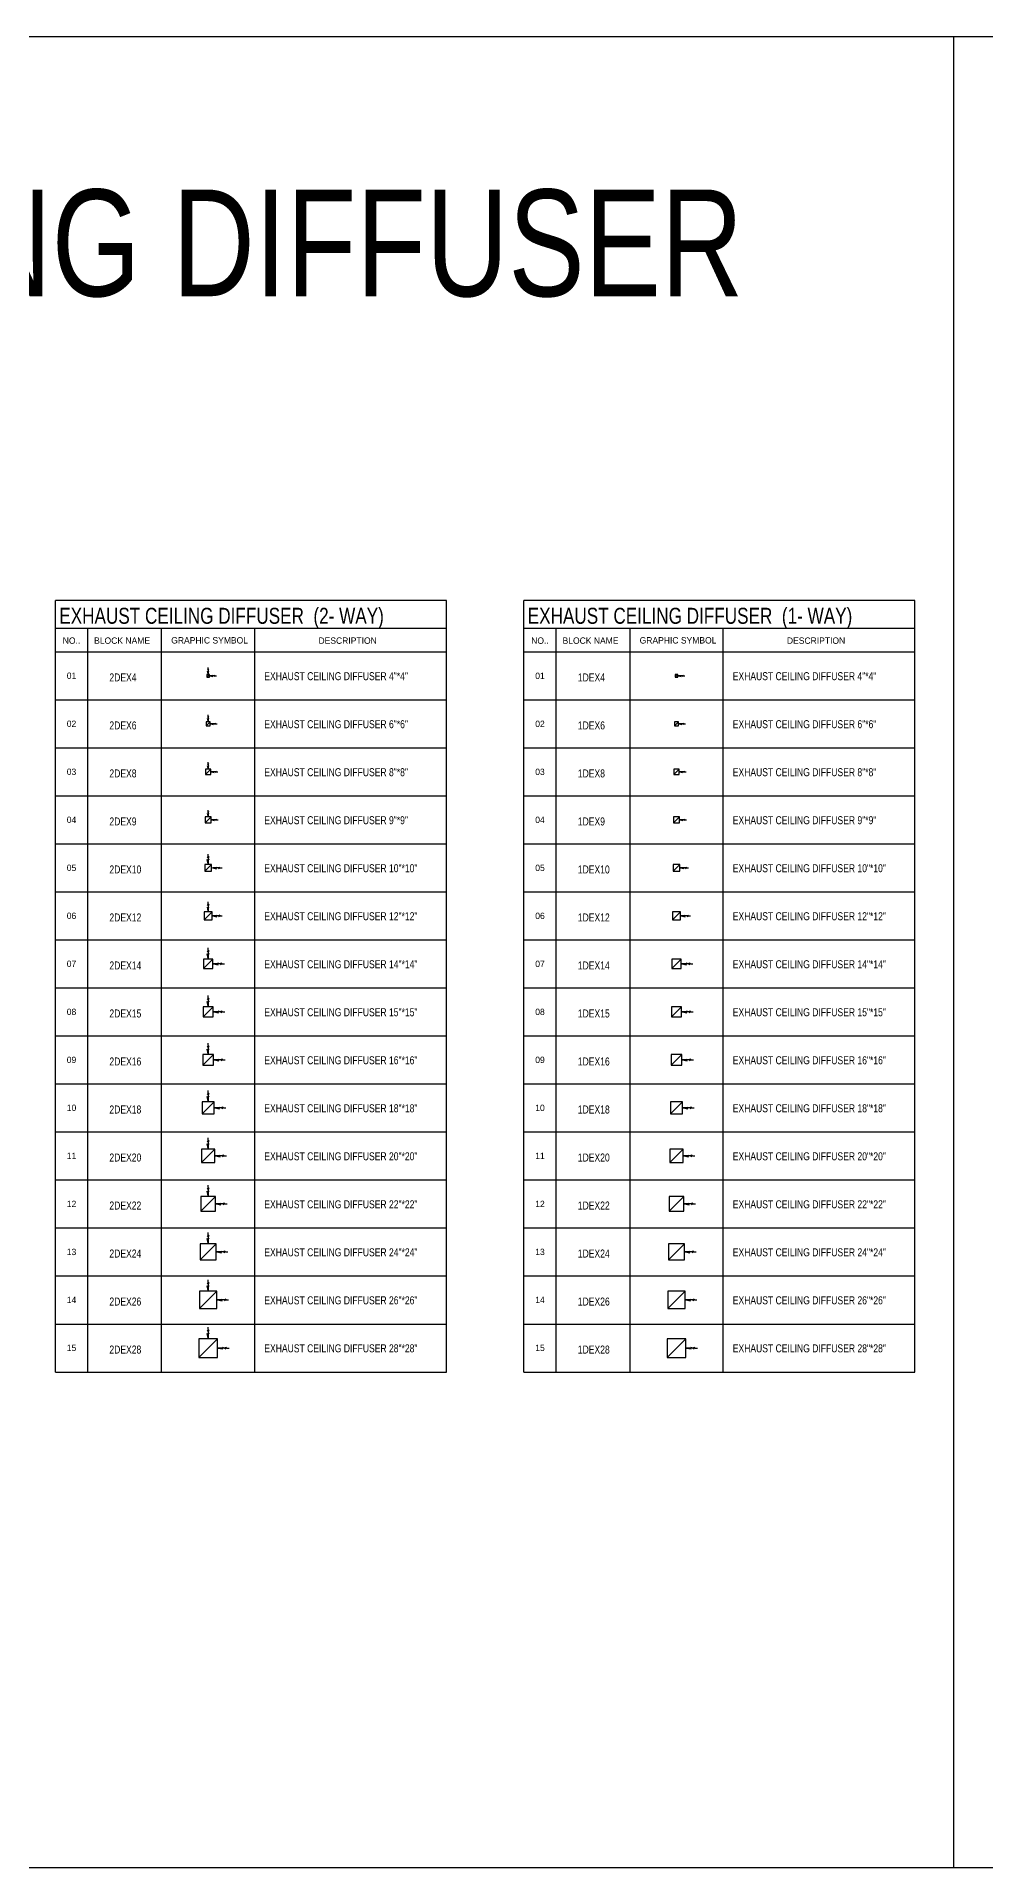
# Model space of a CAD drawing. Header units: millimetres. Extents: x 259256 to 648017, y 366981 to 480499.
# Drawn here: x 540855 to 576405, y 411861 to 480499 of the extents above; entities that cross this region are included whole.
import ezdxf
from ezdxf.enums import TextEntityAlignment as Align

# ---------------------------------------------------------------- set-up
doc = ezdxf.new("R2010")
doc.units = ezdxf.units.MM
doc.layers.get('0').update_dxf_attribs({"color": 254})
for name, color, linetype in [('11-F-A-DUCT', 11, 'Continuous'), ('40-REFERENCE-DRAWINGS-0-35', 40, 'Continuous'), ('EXHAUST GRILL', 13, 'Continuous')]:
    doc.layers.add(name, color=color, linetype=linetype)
doc.styles.add('STENCIL', font='stencil.shx')
doc.styles.add('style2', font='stencil.shx')

# ---------------------------------------------------------------- blocks, each defined once
blk = doc.blocks.new('1DEX4')
at = {"color": 13}
for p, q in [((-50, -50), (50, 50)), ((215, 0), (75, 0)), ((75, 0), (175, -20)), ((175, 20), (167, 0)), ((175, -20), (167, 0)), ((215, 0), (236, -21)), ((236, -21), (236, 21)), ((258, 0), (236, 21)), ((258, 0), (308, 0))]:
    blk.add_line(p, q, dxfattribs=at)
at = {"color": 12}
blk.add_lwpolyline([(-50, -50), (50, -50), (50, 50), (-50, 50)], close=True, dxfattribs=at)
at = {"color": 13}
for points in [[(175, 20), (167, 0), (75, 0)], [(175, -20), (167, 0), (75, 0)]]:
    blk.add_solid(points, dxfattribs=at)
blk = doc.blocks.new('1DEX10')
at = {"color": 13}
for p, q in [((125, 125), (-125, -125)), ((325, 0), (150, 0)), ((150, 0), (275, -25)), ((275, 25), (265, 0)), ((275, -25), (265, 0)), ((325, 0), (352, -27)), ((352, -27), (352, 27)), ((378, 0), (352, 27)), ((378, 0), (441, 0))]:
    blk.add_line(p, q, dxfattribs=at)
at = {"color": 12}
blk.add_lwpolyline([(-125, -125), (125, -125), (125, 125), (-125, 125)], close=True, dxfattribs=at)
at = {"color": 13}
for points in [[(275, 25), (265, 0), (150, 0)], [(275, -25), (265, 0), (150, 0)]]:
    blk.add_solid(points, dxfattribs=at)
blk = doc.blocks.new('1DEX6')
at = {"color": 13}
for p, q in [((75, 75), (-75, -75)), ((200, 20), (192, 0)), ((261, -21), (261, 21)), ((283, 0), (261, 21)), ((283, 0), (333, 0)), ((240, 0), (100, 0)), ((100, 0), (200, -20)), ((200, -20), (192, 0)), ((240, 0), (261, -21))]:
    blk.add_line(p, q, dxfattribs=at)
at = {"color": 12}
blk.add_lwpolyline([(-75, -75), (75, -75), (75, 75), (-75, 75)], close=True, dxfattribs=at)
at = {"color": 13}
for points in [[(200, 20), (192, 0), (100, 0)], [(200, -20), (192, 0), (100, 0)]]:
    blk.add_solid(points, dxfattribs=at)
blk = doc.blocks.new('1DEX8')
at = {"color": 13}
for p, q in [((100, 100), (-100, -100)), ((265, 0), (125, 0)), ((125, 0), (225, -20)), ((225, 20), (217, 0)), ((225, -20), (217, 0)), ((265, 0), (286, -21)), ((286, -21), (286, 21)), ((308, 0), (286, 21)), ((308, 0), (358, 0))]:
    blk.add_line(p, q, dxfattribs=at)
at = {"color": 12}
blk.add_lwpolyline([(-100, -100), (100, -100), (100, 100), (-100, 100)], close=True, dxfattribs=at)
at = {"color": 13}
for points in [[(225, 20), (217, 0), (125, 0)], [(225, -20), (217, 0), (125, 0)]]:
    blk.add_solid(points, dxfattribs=at)
blk = doc.blocks.new('1DEX12')
at = {"color": 13}
for p, q in [((150, 150), (-150, -150)), ((385, 0), (175, 0)), ((175, 0), (325, -30)), ((325, 30), (312, 0)), ((325, -30), (312, 0)), ((385, 0), (417, -32)), ((417, -32), (417, 32)), ((449, 0), (417, 32)), ((449, 0), (524, 0))]:
    blk.add_line(p, q, dxfattribs=at)
at = {"color": 12}
blk.add_lwpolyline([(-150, -150), (150, -150), (150, 150), (-150, 150)], close=True, dxfattribs=at)
at = {"color": 13}
for points in [[(325, 30), (312, 0), (175, 0)], [(325, -30), (312, 0), (175, 0)]]:
    blk.add_solid(points, dxfattribs=at)
blk = doc.blocks.new('1DEX14')
at = {"color": 13}
for p, q in [((175, 175), (-175, -175)), ((445, 0), (200, 0)), ((200, 0), (375, -35)), ((375, 35), (360, 0)), ((375, -35), (360, 0)), ((445, 0), (482, -37)), ((482, -37), (482, 37)), ((520, 0), (482, 37)), ((520, 0), (607, 0))]:
    blk.add_line(p, q, dxfattribs=at)
at = {"color": 12}
blk.add_lwpolyline([(-175, -175), (175, -175), (175, 175), (-175, 175)], close=True, dxfattribs=at)
at = {"color": 13}
for points in [[(375, 35), (360, 0), (200, 0)], [(375, -35), (360, 0), (200, 0)]]:
    blk.add_solid(points, dxfattribs=at)
blk = doc.blocks.new('1DEX16')
at = {"color": 13}
for p, q in [((200, 200), (-200, -200)), ((400, 35), (385, 0)), ((507, -37), (507, 37)), ((545, 0), (507, 37)), ((545, 0), (632, 0)), ((470, 0), (225, 0)), ((225, 0), (400, -35)), ((400, -35), (385, 0)), ((470, 0), (507, -37))]:
    blk.add_line(p, q, dxfattribs=at)
at = {"color": 12}
blk.add_lwpolyline([(-200, -200), (200, -200), (200, 200), (-200, 200)], close=True, dxfattribs=at)
at = {"color": 13}
for points in [[(400, 35), (385, 0), (225, 0)], [(400, -35), (385, 0), (225, 0)]]:
    blk.add_solid(points, dxfattribs=at)
blk = doc.blocks.new('1DEX18')
at = {"color": 13}
for p, q in [((225, 225), (-225, -225)), ((425, 35), (410, 0)), ((532, -37), (532, 37)), ((570, 0), (532, 37)), ((570, 0), (657, 0)), ((495, 0), (250, 0)), ((250, 0), (425, -35)), ((425, -35), (410, 0)), ((495, 0), (532, -37))]:
    blk.add_line(p, q, dxfattribs=at)
at = {"color": 12}
blk.add_lwpolyline([(-225, -225), (225, -225), (225, 225), (-225, 225)], close=True, dxfattribs=at)
at = {"color": 13}
for points in [[(425, 35), (410, 0), (250, 0)], [(425, -35), (410, 0), (250, 0)]]:
    blk.add_solid(points, dxfattribs=at)
blk = doc.blocks.new('1DEX20')
at = {"color": 13}
for p, q in [((250, 250), (-250, -250)), ((450, 35), (435, 0)), ((557, -37), (557, 37)), ((595, 0), (557, 37)), ((595, 0), (682, 0)), ((520, 0), (275, 0)), ((275, 0), (450, -35)), ((450, -35), (435, 0)), ((520, 0), (557, -37))]:
    blk.add_line(p, q, dxfattribs=at)
at = {"color": 12}
blk.add_lwpolyline([(-250, -250), (250, -250), (250, 250), (-250, 250)], close=True, dxfattribs=at)
at = {"color": 13}
for points in [[(450, 35), (435, 0), (275, 0)], [(450, -35), (435, 0), (275, 0)]]:
    blk.add_solid(points, dxfattribs=at)
blk = doc.blocks.new('1DEX22')
at = {"color": 13}
for p, q in [((275, 275), (-275, -275)), ((475, 35), (460, 0)), ((582, -37), (582, 37)), ((620, 0), (582, 37)), ((620, 0), (707, 0)), ((545, 0), (300, 0)), ((300, 0), (475, -35)), ((475, -35), (460, 0)), ((545, 0), (582, -37))]:
    blk.add_line(p, q, dxfattribs=at)
at = {"color": 12}
blk.add_lwpolyline([(-275, -275), (275, -275), (275, 275), (-275, 275)], close=True, dxfattribs=at)
at = {"color": 13}
for points in [[(475, 35), (460, 0), (300, 0)], [(475, -35), (460, 0), (300, 0)]]:
    blk.add_solid(points, dxfattribs=at)
blk = doc.blocks.new('1DEX24')
at = {"color": 13}
for p, q in [((300, 300), (-300, -300)), ((570, 0), (325, 0)), ((325, 0), (500, -35)), ((500, 35), (485, 0)), ((500, -35), (485, 0)), ((570, 0), (607, -37)), ((607, -37), (607, 37)), ((645, 0), (607, 37)), ((645, 0), (732, 0))]:
    blk.add_line(p, q, dxfattribs=at)
at = {"color": 12}
blk.add_lwpolyline([(-300, -300), (300, -300), (300, 300), (-300, 300)], close=True, dxfattribs=at)
at = {"color": 13}
for points in [[(500, 35), (485, 0), (325, 0)], [(500, -35), (485, 0), (325, 0)]]:
    blk.add_solid(points, dxfattribs=at)
blk = doc.blocks.new('1DEX26')
at = {"color": 13}
for p, q in [((325, 325), (-325, -325)), ((525, 35), (510, 0)), ((632, -37), (632, 37)), ((670, 0), (632, 37)), ((670, 0), (757, 0)), ((595, 0), (350, 0)), ((350, 0), (525, -35)), ((525, -35), (510, 0)), ((595, 0), (632, -37))]:
    blk.add_line(p, q, dxfattribs=at)
at = {"color": 12}
blk.add_lwpolyline([(-325, -325), (325, -325), (325, 325), (-325, 325)], close=True, dxfattribs=at)
at = {"color": 13}
for points in [[(525, 35), (510, 0), (350, 0)], [(525, -35), (510, 0), (350, 0)]]:
    blk.add_solid(points, dxfattribs=at)
blk = doc.blocks.new('1DEX28')
at = {"color": 13}
for p, q in [((350, 350), (-350, -350)), ((550, 35), (535, 0)), ((657, -37), (657, 37)), ((695, 0), (657, 37)), ((695, 0), (782, 0)), ((620, 0), (375, 0)), ((375, 0), (550, -35)), ((550, -35), (535, 0)), ((620, 0), (657, -37))]:
    blk.add_line(p, q, dxfattribs=at)
at = {"color": 12}
blk.add_lwpolyline([(-350, -350), (350, -350), (350, 350), (-350, 350)], close=True, dxfattribs=at)
at = {"color": 13}
for points in [[(550, 35), (535, 0), (375, 0)], [(550, -35), (535, 0), (375, 0)]]:
    blk.add_solid(points, dxfattribs=at)
blk = doc.blocks.new('2DEX4')
at = {"color": 13}
for p, q in [((-50, -50), (50, 50)), ((0, 215), (-21, 236)), ((-21, 236), (21, 236)), ((-20, 175), (0, 167)), ((0, 75), (-20, 175)), ((0, 258), (0, 308)), ((0, 258), (21, 236)), ((0, 215), (0, 75)), ((20, 175), (0, 167)), ((215, 0), (75, 0)), ((75, 0), (175, -20)), ((175, 20), (167, 0)), ((175, -20), (167, 0)), ((215, 0), (236, -21)), ((236, -21), (236, 21)), ((258, 0), (236, 21)), ((258, 0), (308, 0))]:
    blk.add_line(p, q, dxfattribs=at)
at = {"color": 12}
blk.add_lwpolyline([(-50, -50), (50, -50), (50, 50), (-50, 50)], close=True, dxfattribs=at)
at = {"color": 13}
for points in [[(-20, 175), (0, 167), (0, 75)], [(20, 175), (0, 167), (0, 75)], [(175, 20), (167, 0), (75, 0)], [(175, -20), (167, 0), (75, 0)]]:
    blk.add_solid(points, dxfattribs=at)
blk = doc.blocks.new('2DEX6')
at = {"color": 13}
for p, q in [((75, 75), (-75, -75)), ((0, 240), (-21, 261)), ((-21, 261), (21, 261)), ((-20, 200), (0, 192)), ((0, 100), (-20, 200)), ((0, 283), (0, 333)), ((0, 283), (21, 261)), ((0, 240), (0, 100)), ((20, 200), (0, 192)), ((200, 20), (192, 0)), ((261, -21), (261, 21)), ((283, 0), (261, 21)), ((283, 0), (333, 0)), ((240, 0), (100, 0)), ((100, 0), (200, -20)), ((200, -20), (192, 0)), ((240, 0), (261, -21))]:
    blk.add_line(p, q, dxfattribs=at)
at = {"color": 12}
blk.add_lwpolyline([(-75, -75), (75, -75), (75, 75), (-75, 75)], close=True, dxfattribs=at)
at = {"color": 13}
for points in [[(-20, 200), (0, 192), (0, 100)], [(20, 200), (0, 192), (0, 100)], [(200, 20), (192, 0), (100, 0)], [(200, -20), (192, 0), (100, 0)]]:
    blk.add_solid(points, dxfattribs=at)
blk = doc.blocks.new('2DEX8')
at = {"color": 13}
for p, q in [((100, 100), (-100, -100)), ((0, 265), (-21, 286)), ((-21, 286), (21, 286)), ((-20, 225), (0, 217)), ((0, 125), (-20, 225)), ((0, 308), (0, 358)), ((0, 308), (21, 286)), ((0, 265), (0, 125)), ((20, 225), (0, 217)), ((265, 0), (125, 0)), ((125, 0), (225, -20)), ((225, 20), (217, 0)), ((225, -20), (217, 0)), ((265, 0), (286, -21)), ((286, -21), (286, 21)), ((308, 0), (286, 21)), ((308, 0), (358, 0))]:
    blk.add_line(p, q, dxfattribs=at)
at = {"color": 12}
blk.add_lwpolyline([(-100, -100), (100, -100), (100, 100), (-100, 100)], close=True, dxfattribs=at)
at = {"color": 13}
for points in [[(-20, 225), (0, 217), (0, 125)], [(20, 225), (0, 217), (0, 125)], [(225, 20), (217, 0), (125, 0)], [(225, -20), (217, 0), (125, 0)]]:
    blk.add_solid(points, dxfattribs=at)
blk = doc.blocks.new('2DEX10')
at = {"color": 13}
for p, q in [((156, 125), (-93, -125)), ((31, 375), (-2, 408)), ((-2, 408), (65, 408)), ((0, 312), (31, 299)), ((31, 156), (0, 312)), ((31, 442), (31, 520)), ((31, 442), (65, 408)), ((31, 375), (31, 156)), ((63, 312), (31, 299)), ((406, 0), (188, 0)), ((188, 0), (344, -31)), ((344, 31), (331, 0)), ((344, -31), (331, 0)), ((406, 0), (440, -33)), ((440, -33), (440, 33)), ((473, 0), (440, 33)), ((473, 0), (551, 0))]:
    blk.add_line(p, q, dxfattribs=at)
at = {"color": 12}
blk.add_lwpolyline([(-93, -125), (156, -125), (156, 125), (-93, 125)], close=True, dxfattribs=at)
at = {"color": 13}
for points in [[(0, 312), (31, 299), (31, 156)], [(63, 312), (31, 299), (31, 156)], [(344, 31), (331, 0), (188, 0)], [(344, -31), (331, 0), (188, 0)]]:
    blk.add_solid(points, dxfattribs=at)
blk = doc.blocks.new('2DEX12')
at = {"color": 13}
for p, q in [((150, 150), (-150, -150)), ((0, 385), (-32, 417)), ((-32, 417), (32, 417)), ((-30, 325), (0, 312)), ((0, 175), (-30, 325)), ((0, 449), (0, 524)), ((0, 449), (32, 417)), ((0, 385), (0, 175)), ((30, 325), (0, 312)), ((385, 0), (175, 0)), ((175, 0), (325, -30)), ((325, 30), (312, 0)), ((325, -30), (312, 0)), ((385, 0), (417, -32)), ((417, -32), (417, 32)), ((449, 0), (417, 32)), ((449, 0), (524, 0))]:
    blk.add_line(p, q, dxfattribs=at)
at = {"color": 12}
blk.add_lwpolyline([(-150, -150), (150, -150), (150, 150), (-150, 150)], close=True, dxfattribs=at)
at = {"color": 13}
for points in [[(-30, 325), (0, 312), (0, 175)], [(30, 325), (0, 312), (0, 175)], [(325, 30), (312, 0), (175, 0)], [(325, -30), (312, 0), (175, 0)]]:
    blk.add_solid(points, dxfattribs=at)
blk = doc.blocks.new('2DEX14')
at = {"color": 13}
for p, q in [((175, 175), (-175, -175)), ((0, 445), (-37, 482)), ((-37, 482), (37, 482)), ((-35, 375), (0, 360)), ((0, 200), (-35, 375)), ((0, 520), (0, 607)), ((0, 520), (37, 482)), ((0, 445), (0, 200)), ((35, 375), (0, 360)), ((445, 0), (200, 0)), ((200, 0), (375, -35)), ((375, 35), (360, 0)), ((375, -35), (360, 0)), ((445, 0), (482, -37)), ((482, -37), (482, 37)), ((520, 0), (482, 37)), ((520, 0), (607, 0))]:
    blk.add_line(p, q, dxfattribs=at)
at = {"color": 12}
blk.add_lwpolyline([(-175, -175), (175, -175), (175, 175), (-175, 175)], close=True, dxfattribs=at)
at = {"color": 13}
for points in [[(-35, 375), (0, 360), (0, 200)], [(35, 375), (0, 360), (0, 200)], [(375, 35), (360, 0), (200, 0)], [(375, -35), (360, 0), (200, 0)]]:
    blk.add_solid(points, dxfattribs=at)
blk = doc.blocks.new('2DEX16')
at = {"color": 13}
for p, q in [((200, 200), (-200, -200)), ((0, 470), (-37, 507)), ((-37, 507), (37, 507)), ((-35, 400), (0, 385)), ((0, 225), (-35, 400)), ((0, 545), (0, 632)), ((0, 545), (37, 507)), ((0, 470), (0, 225)), ((35, 400), (0, 385)), ((400, 35), (385, 0)), ((507, -37), (507, 37)), ((545, 0), (507, 37)), ((545, 0), (632, 0)), ((470, 0), (225, 0)), ((225, 0), (400, -35)), ((400, -35), (385, 0)), ((470, 0), (507, -37))]:
    blk.add_line(p, q, dxfattribs=at)
at = {"color": 12}
blk.add_lwpolyline([(-200, -200), (200, -200), (200, 200), (-200, 200)], close=True, dxfattribs=at)
at = {"color": 13}
for points in [[(-35, 400), (0, 385), (0, 225)], [(35, 400), (0, 385), (0, 225)], [(400, 35), (385, 0), (225, 0)], [(400, -35), (385, 0), (225, 0)]]:
    blk.add_solid(points, dxfattribs=at)
blk = doc.blocks.new('2DEX18')
at = {"color": 13}
for p, q in [((225, 225), (-225, -225)), ((0, 495), (-37, 532)), ((-37, 532), (37, 532)), ((-35, 425), (0, 410)), ((0, 250), (-35, 425)), ((0, 570), (0, 657)), ((0, 570), (37, 532)), ((0, 495), (0, 250)), ((35, 425), (0, 410)), ((425, 35), (410, 0)), ((532, -37), (532, 37)), ((570, 0), (532, 37)), ((570, 0), (657, 0)), ((495, 0), (250, 0)), ((250, 0), (425, -35)), ((425, -35), (410, 0)), ((495, 0), (532, -37))]:
    blk.add_line(p, q, dxfattribs=at)
at = {"color": 12}
blk.add_lwpolyline([(-225, -225), (225, -225), (225, 225), (-225, 225)], close=True, dxfattribs=at)
at = {"color": 13}
for points in [[(-35, 425), (0, 410), (0, 250)], [(35, 425), (0, 410), (0, 250)], [(425, 35), (410, 0), (250, 0)], [(425, -35), (410, 0), (250, 0)]]:
    blk.add_solid(points, dxfattribs=at)
blk = doc.blocks.new('2DEX20')
at = {"color": 13}
for p, q in [((250, 250), (-250, -250)), ((0, 520), (-37, 557)), ((-37, 557), (37, 557)), ((-35, 450), (0, 435)), ((0, 275), (-35, 450)), ((0, 595), (0, 682)), ((0, 595), (37, 557)), ((0, 520), (0, 275)), ((35, 450), (0, 435)), ((450, 35), (435, 0)), ((557, -37), (557, 37)), ((595, 0), (557, 37)), ((595, 0), (682, 0)), ((520, 0), (275, 0)), ((275, 0), (450, -35)), ((450, -35), (435, 0)), ((520, 0), (557, -37))]:
    blk.add_line(p, q, dxfattribs=at)
at = {"color": 12}
blk.add_lwpolyline([(-250, -250), (250, -250), (250, 250), (-250, 250)], close=True, dxfattribs=at)
at = {"color": 13}
for points in [[(-35, 450), (0, 435), (0, 275)], [(35, 450), (0, 435), (0, 275)], [(450, 35), (435, 0), (275, 0)], [(450, -35), (435, 0), (275, 0)]]:
    blk.add_solid(points, dxfattribs=at)
blk = doc.blocks.new('2DEX22')
at = {"color": 13}
for p, q in [((0, 620), (0, 707)), ((275, 275), (-275, -275)), ((0, 545), (-37, 582)), ((-37, 582), (37, 582)), ((-35, 475), (0, 460)), ((0, 300), (-35, 475)), ((0, 620), (37, 582)), ((0, 545), (0, 300)), ((35, 475), (0, 460)), ((475, 35), (460, 0)), ((582, -37), (582, 37)), ((620, 0), (582, 37)), ((620, 0), (707, 0)), ((545, 0), (300, 0)), ((300, 0), (475, -35)), ((475, -35), (460, 0)), ((545, 0), (582, -37))]:
    blk.add_line(p, q, dxfattribs=at)
at = {"color": 12}
blk.add_lwpolyline([(-275, -275), (275, -275), (275, 275), (-275, 275)], close=True, dxfattribs=at)
at = {"color": 13}
for points in [[(-35, 475), (0, 460), (0, 300)], [(35, 475), (0, 460), (0, 300)], [(475, 35), (460, 0), (300, 0)], [(475, -35), (460, 0), (300, 0)]]:
    blk.add_solid(points, dxfattribs=at)
blk = doc.blocks.new('2DEX24')
at = {"color": 13}
for p, q in [((0, 645), (0, 732)), ((300, 300), (-300, -300)), ((0, 570), (-37, 607)), ((-37, 607), (37, 607)), ((-35, 500), (0, 485)), ((0, 325), (-35, 500)), ((0, 645), (37, 607)), ((0, 570), (0, 325)), ((35, 500), (0, 485)), ((570, 0), (325, 0)), ((325, 0), (500, -35)), ((500, 35), (485, 0)), ((500, -35), (485, 0)), ((570, 0), (607, -37)), ((607, -37), (607, 37)), ((645, 0), (607, 37)), ((645, 0), (732, 0))]:
    blk.add_line(p, q, dxfattribs=at)
at = {"color": 12}
blk.add_lwpolyline([(-300, -300), (300, -300), (300, 300), (-300, 300)], close=True, dxfattribs=at)
at = {"color": 13}
for points in [[(-35, 500), (0, 485), (0, 325)], [(35, 500), (0, 485), (0, 325)], [(500, 35), (485, 0), (325, 0)], [(500, -35), (485, 0), (325, 0)]]:
    blk.add_solid(points, dxfattribs=at)
blk = doc.blocks.new('2DEX26')
at = {"color": 13}
for p, q in [((0, 670), (0, 757)), ((325, 325), (-325, -325)), ((0, 595), (-37, 632)), ((-37, 632), (37, 632)), ((-35, 525), (0, 510)), ((0, 350), (-35, 525)), ((0, 670), (37, 632)), ((0, 595), (0, 350)), ((35, 525), (0, 510)), ((525, 35), (510, 0)), ((632, -37), (632, 37)), ((670, 0), (632, 37)), ((670, 0), (757, 0)), ((595, 0), (350, 0)), ((350, 0), (525, -35)), ((525, -35), (510, 0)), ((595, 0), (632, -37))]:
    blk.add_line(p, q, dxfattribs=at)
at = {"color": 12}
blk.add_lwpolyline([(-325, -325), (325, -325), (325, 325), (-325, 325)], close=True, dxfattribs=at)
at = {"color": 13}
for points in [[(-35, 525), (0, 510), (0, 350)], [(35, 525), (0, 510), (0, 350)], [(525, 35), (510, 0), (350, 0)], [(525, -35), (510, 0), (350, 0)]]:
    blk.add_solid(points, dxfattribs=at)
blk = doc.blocks.new('2DEX28')
at = {"color": 13}
for p, q in [((0, 695), (0, 782)), ((0, 695), (37, 657)), ((350, 350), (-350, -350)), ((0, 620), (-37, 657)), ((-37, 657), (37, 657)), ((-35, 550), (0, 535)), ((0, 375), (-35, 550)), ((0, 620), (0, 375)), ((35, 550), (0, 535)), ((550, 35), (535, 0)), ((657, -37), (657, 37)), ((695, 0), (657, 37)), ((695, 0), (782, 0)), ((620, 0), (375, 0)), ((375, 0), (550, -35)), ((550, -35), (535, 0)), ((620, 0), (657, -37))]:
    blk.add_line(p, q, dxfattribs=at)
at = {"color": 12}
blk.add_lwpolyline([(-350, -350), (350, -350), (350, 350), (-350, 350)], close=True, dxfattribs=at)
at = {"color": 13}
for points in [[(-35, 550), (0, 535), (0, 375)], [(35, 550), (0, 535), (0, 375)], [(550, 35), (535, 0), (375, 0)], [(550, -35), (535, 0), (375, 0)]]:
    blk.add_solid(points, dxfattribs=at)
blk = doc.blocks.new('2DEX9')
at = {"color": 13}
for p, q in [((112, 112), (-112, -112)), ((0, 278), (-21, 299)), ((-21, 299), (21, 299)), ((-20, 238), (0, 229)), ((0, 138), (-20, 238)), ((0, 320), (0, 370)), ((0, 320), (21, 299)), ((0, 278), (0, 138)), ((20, 238), (0, 229)), ((278, 0), (138, 0)), ((138, 0), (238, -20)), ((238, 20), (229, 0)), ((238, -20), (229, 0)), ((278, 0), (299, -21)), ((299, -21), (299, 21)), ((320, 0), (299, 21)), ((320, 0), (370, 0))]:
    blk.add_line(p, q, dxfattribs=at)
at = {"color": 12}
blk.add_lwpolyline([(-112, -112), (112, -112), (112, 112), (-112, 112)], close=True, dxfattribs=at)
at = {"color": 13}
for points in [[(-20, 238), (0, 229), (0, 138)], [(20, 238), (0, 229), (0, 138)], [(238, 20), (229, 0), (138, 0)], [(238, -20), (229, 0), (138, 0)]]:
    blk.add_solid(points, dxfattribs=at)
blk = doc.blocks.new('2DEX15')
at = {"color": 13}
for p, q in [((188, 188), (-188, -188)), ((0, 458), (-37, 495)), ((-37, 495), (37, 495)), ((-35, 388), (0, 373)), ((0, 213), (-35, 388)), ((0, 532), (0, 620)), ((0, 532), (37, 495)), ((0, 458), (0, 213)), ((35, 388), (0, 373)), ((458, 0), (213, 0)), ((213, 0), (388, -35)), ((388, 35), (373, 0)), ((388, -35), (373, 0)), ((458, 0), (495, -37)), ((495, -37), (495, 37)), ((532, 0), (495, 37)), ((532, 0), (620, 0))]:
    blk.add_line(p, q, dxfattribs=at)
at = {"color": 12}
blk.add_lwpolyline([(-188, -188), (188, -188), (188, 188), (-188, 188)], close=True, dxfattribs=at)
at = {"color": 13}
for points in [[(-35, 388), (0, 373), (0, 213)], [(35, 388), (0, 373), (0, 213)], [(388, 35), (373, 0), (213, 0)], [(388, -35), (373, 0), (213, 0)]]:
    blk.add_solid(points, dxfattribs=at)
blk = doc.blocks.new('1DEX9')
at = {"color": 13}
for p, q in [((112, 112), (-112, -112)), ((278, 0), (138, 0)), ((138, 0), (238, -20)), ((238, 20), (229, 0)), ((238, -20), (229, 0)), ((278, 0), (299, -21)), ((299, -21), (299, 21)), ((320, 0), (299, 21)), ((320, 0), (370, 0))]:
    blk.add_line(p, q, dxfattribs=at)
at = {"color": 12}
blk.add_lwpolyline([(-112, -112), (112, -112), (112, 112), (-112, 112)], close=True, dxfattribs=at)
at = {"color": 13}
for points in [[(238, 20), (229, 0), (138, 0)], [(238, -20), (229, 0), (138, 0)]]:
    blk.add_solid(points, dxfattribs=at)
blk = doc.blocks.new('1DEX15')
at = {"color": 13}
for p, q in [((188, 188), (-188, -188)), ((458, 0), (213, 0)), ((213, 0), (388, -35)), ((388, 35), (373, 0)), ((388, -35), (373, 0)), ((458, 0), (495, -37)), ((495, -37), (495, 37)), ((532, 0), (495, 37)), ((532, 0), (620, 0))]:
    blk.add_line(p, q, dxfattribs=at)
at = {"color": 12}
blk.add_lwpolyline([(-188, -188), (188, -188), (188, 188), (-188, 188)], close=True, dxfattribs=at)
at = {"color": 13}
for points in [[(388, 35), (373, 0), (213, 0)], [(388, -35), (373, 0), (213, 0)]]:
    blk.add_solid(points, dxfattribs=at)

msp = doc.modelspace()

# ---------------------------------------------------------------- linework, layer by layer
at = {"layer": '11-F-A-DUCT'}
for p, q in [((364576, 480499), (648017, 480499)), ((575214, 480499), (575214, 411861)), ((364576, 411861), (648017, 411861))]:
    msp.add_line(p, q, dxfattribs=at)
at = {"layer": 'EXHAUST GRILL'}
for p, q in [((541562, 430433), (541562, 459358)), ((556208, 430433), (556208, 459358)), ((559115, 430433), (559115, 459358)), ((573761, 430433), (573761, 459358)), ((541562, 458327), (556208, 458327)), ((542757, 458327), (542757, 430433)), ((545536, 430433), (545536, 458327)), ((549030, 430433), (549030, 458327)), ((559115, 458327), (573761, 458327)), ((560310, 458327), (560310, 430433)), ((563089, 430433), (563089, 458327)), ((566583, 430433), (566583, 458327)), ((541562, 457433), (556208, 457433)), ((559115, 457433), (573761, 457433)), ((541562, 455633), (556208, 455633)), ((559115, 455633), (573761, 455633)), ((541562, 453833), (556208, 453833)), ((559115, 453833), (573761, 453833)), ((541562, 452033), (556208, 452033)), ((559115, 452033), (573761, 452033)), ((541562, 450233), (556208, 450233)), ((559115, 450233), (573761, 450233)), ((541562, 448433), (556208, 448433)), ((559115, 448433), (573761, 448433)), ((541562, 446633), (556208, 446633)), ((559115, 446633), (573761, 446633)), ((541562, 444833), (556208, 444833)), ((559115, 444833), (573761, 444833)), ((541562, 443033), (556208, 443033)), ((559115, 443033), (573761, 443033)), ((541562, 441233), (556208, 441233)), ((559115, 441233), (573761, 441233)), ((541562, 439433), (556208, 439433)), ((559115, 439433), (573761, 439433)), ((541562, 437633), (556208, 437633)), ((559115, 437633), (573761, 437633)), ((541562, 435833), (556208, 435833)), ((559115, 435833), (573761, 435833)), ((541562, 434033), (556208, 434033)), ((559115, 434033), (573761, 434033)), ((541562, 432233), (556208, 432233)), ((559115, 432233), (573761, 432233)), ((541562, 430433), (556208, 430433)), ((559115, 430433), (573761, 430433))]:
    msp.add_line(p, q, dxfattribs=at)
for points in [[(556208, 459358), (541562, 459358)], [(573761, 459358), (559115, 459358)]]:
    msp.add_lwpolyline(points, dxfattribs=at)

# ---------------------------------------------------------------- block references
for name, p in [('2DEX4', (547283, 456533)), ('1DEX4', (564836, 456533)), ('2DEX6', (547283, 454733)), ('1DEX6', (564836, 454733)), ('2DEX8', (547283, 452933)), ('1DEX8', (564836, 452933)), ('2DEX9', (547283, 451133)), ('1DEX9', (564836, 451133)), ('2DEX10', (547251, 449333)), ('1DEX10', (564836, 449333)), ('2DEX12', (547283, 447533)), ('1DEX12', (564836, 447533)), ('2DEX14', (547283, 445733)), ('1DEX14', (564836, 445733)), ('2DEX15', (547283, 443933)), ('1DEX15', (564836, 443933)), ('2DEX16', (547283, 442133)), ('1DEX16', (564836, 442133)), ('2DEX18', (547283, 440333)), ('1DEX18', (564836, 440333)), ('2DEX20', (547283, 438533)), ('1DEX20', (564836, 438533)), ('2DEX22', (547283, 436733)), ('1DEX22', (564836, 436733)), ('2DEX24', (547283, 434933)), ('1DEX24', (564836, 434933)), ('2DEX26', (547283, 433133)), ('1DEX26', (564836, 433133)), ('2DEX28', (547283, 431333)), ('1DEX28', (564836, 431333))]:
    msp.add_blockref(name, p, dxfattribs=at)

# ---------------------------------------------------------------- texts
at = {"layer": '40-REFERENCE-DRAWINGS-0-35', "lineweight": 35, "style": 'STENCIL', "width": 0.8}
msp.add_text('EXHAUST CEILING DIFFUSER', height=4000, dxfattribs=at).set_placement((506228, 470766))
at = {"layer": 'EXHAUST GRILL', "lineweight": 35, "style": 'STENCIL', "width": 0.8}
for s, p in [('EXHAUST CEILING DIFFUSER  (2- WAY)', (541704, 458485)), ('EXHAUST CEILING DIFFUSER  (1- WAY)', (559257, 458485))]:
    msp.add_text(s, height=600, dxfattribs=at).set_placement(p)
at = {"layer": 'EXHAUST GRILL', "lineweight": 35, "style": 'STENCIL'}
for s, height, p in [('NO..', 239.1, (542162, 457854)), ('BLOCK NAME', 239.1, (544057, 457854)), ('GRAPHIC SYMBOL', 239.06, (547336, 457865)), ('DESCRIPTION', 239.06, (552508, 457854)), ('NO..', 239.1, (559716, 457854)), ('BLOCK NAME', 239.1, (561610, 457854)), ('GRAPHIC SYMBOL', 239.06, (564889, 457865)), ('DESCRIPTION', 239.06, (570061, 457854))]:
    msp.add_text(s, height=height, dxfattribs=at).set_placement(p, align=Align.MIDDLE)
at = {"layer": 'EXHAUST GRILL', "color": 4, "style": 'STENCIL'}
for s, p in [('01', (542162, 456536)), ('01', (559716, 456536)), ('02', (542162, 454736)), ('02', (559716, 454736)), ('03', (542162, 452936)), ('03', (559716, 452936)), ('04', (542162, 451136)), ('04', (559716, 451136)), ('05', (542162, 449336)), ('05', (559716, 449336)), ('06', (542162, 447536)), ('06', (559716, 447536)), ('07', (542162, 445736)), ('07', (559716, 445736)), ('08', (542162, 443936)), ('08', (559716, 443936)), ('09', (542162, 442136)), ('09', (559716, 442136)), ('10', (542162, 440336)), ('10', (559716, 440336)), ('11', (542162, 438536)), ('11', (559716, 438536)), ('12', (542162, 436736)), ('12', (559716, 436736)), ('13', (542162, 434936)), ('13', (559716, 434936)), ('14', (542162, 433136)), ('14', (559716, 433136)), ('15', (542162, 431336)), ('15', (559716, 431336))]:
    msp.add_text(s, height=239.1, dxfattribs=at).set_placement(p, align=Align.MIDDLE)
at = {"layer": 'EXHAUST GRILL', "color": 4, "style": 'style2', "width": 0.8}
for s, p in [('2DEX4', (543581, 456325)), ('EXHAUST CEILING DIFFUSER 4"*4"', (549386, 456371)), ('1DEX4', (561134, 456325)), ('EXHAUST CEILING DIFFUSER 4"*4"', (566939, 456371)), ('2DEX6', (543581, 454525)), ('EXHAUST CEILING DIFFUSER 6"*6" ', (549386, 454571)), ('1DEX6', (561134, 454525)), ('EXHAUST CEILING DIFFUSER 6"*6" ', (566939, 454571)), ('2DEX8', (543581, 452725)), ('EXHAUST CEILING DIFFUSER 8"*8"', (549386, 452771)), ('1DEX8', (561134, 452725)), ('EXHAUST CEILING DIFFUSER 8"*8"', (566939, 452771)), ('2DEX9', (543581, 450925)), ('EXHAUST CEILING DIFFUSER 9"*9"', (549386, 450971)), ('1DEX9', (561134, 450925)), ('EXHAUST CEILING DIFFUSER 9"*9"', (566939, 450971)), ('2DEX10', (543581, 449125)), ('EXHAUST CEILING DIFFUSER 10"*10"', (549386, 449171)), ('1DEX10', (561134, 449125)), ('EXHAUST CEILING DIFFUSER 10"*10"', (566939, 449171)), ('2DEX12', (543581, 447325)), ('EXHAUST CEILING DIFFUSER 12"*12"', (549386, 447371)), ('1DEX12', (561134, 447325)), ('EXHAUST CEILING DIFFUSER 12"*12"', (566939, 447371)), ('2DEX14', (543581, 445525)), ('EXHAUST CEILING DIFFUSER 14"*14"', (549386, 445571)), ('1DEX14', (561134, 445525)), ('EXHAUST CEILING DIFFUSER 14"*14"', (566939, 445571)), ('2DEX15', (543581, 443725)), ('EXHAUST CEILING DIFFUSER 15"*15"', (549386, 443771)), ('1DEX15', (561134, 443725)), ('EXHAUST CEILING DIFFUSER 15"*15"', (566939, 443771)), ('2DEX16', (543581, 441925)), ('EXHAUST CEILING DIFFUSER 16"*16"', (549386, 441971)), ('1DEX16', (561134, 441925)), ('EXHAUST CEILING DIFFUSER 16"*16"', (566939, 441971)), ('2DEX18', (543581, 440125)), ('EXHAUST CEILING DIFFUSER 18"*18"', (549386, 440171)), ('1DEX18', (561134, 440125)), ('EXHAUST CEILING DIFFUSER 18"*18"', (566939, 440171)), ('2DEX20', (543581, 438325)), ('EXHAUST CEILING DIFFUSER 20"*20"', (549386, 438371)), ('1DEX20', (561134, 438325)), ('EXHAUST CEILING DIFFUSER 20"*20"', (566939, 438371)), ('2DEX22', (543581, 436525)), ('EXHAUST CEILING DIFFUSER 22"*22"', (549386, 436571)), ('1DEX22', (561134, 436525)), ('EXHAUST CEILING DIFFUSER 22"*22"', (566939, 436571)), ('2DEX24', (543581, 434725)), ('EXHAUST CEILING DIFFUSER 24"*24"', (549386, 434771)), ('1DEX24', (561134, 434725)), ('EXHAUST CEILING DIFFUSER 24"*24"', (566939, 434771)), ('2DEX26', (543581, 432925)), ('EXHAUST CEILING DIFFUSER 26"*26"', (549386, 432971)), ('1DEX26', (561134, 432925)), ('EXHAUST CEILING DIFFUSER 26"*26"', (566939, 432971)), ('2DEX28', (543581, 431125)), ('EXHAUST CEILING DIFFUSER 28"*28"', (549386, 431171)), ('1DEX28', (561134, 431125)), ('EXHAUST CEILING DIFFUSER 28"*28"', (566939, 431171))]:
    msp.add_text(s, height=300, dxfattribs=at).set_placement(p)

doc.saveas('drawing.dxf')
